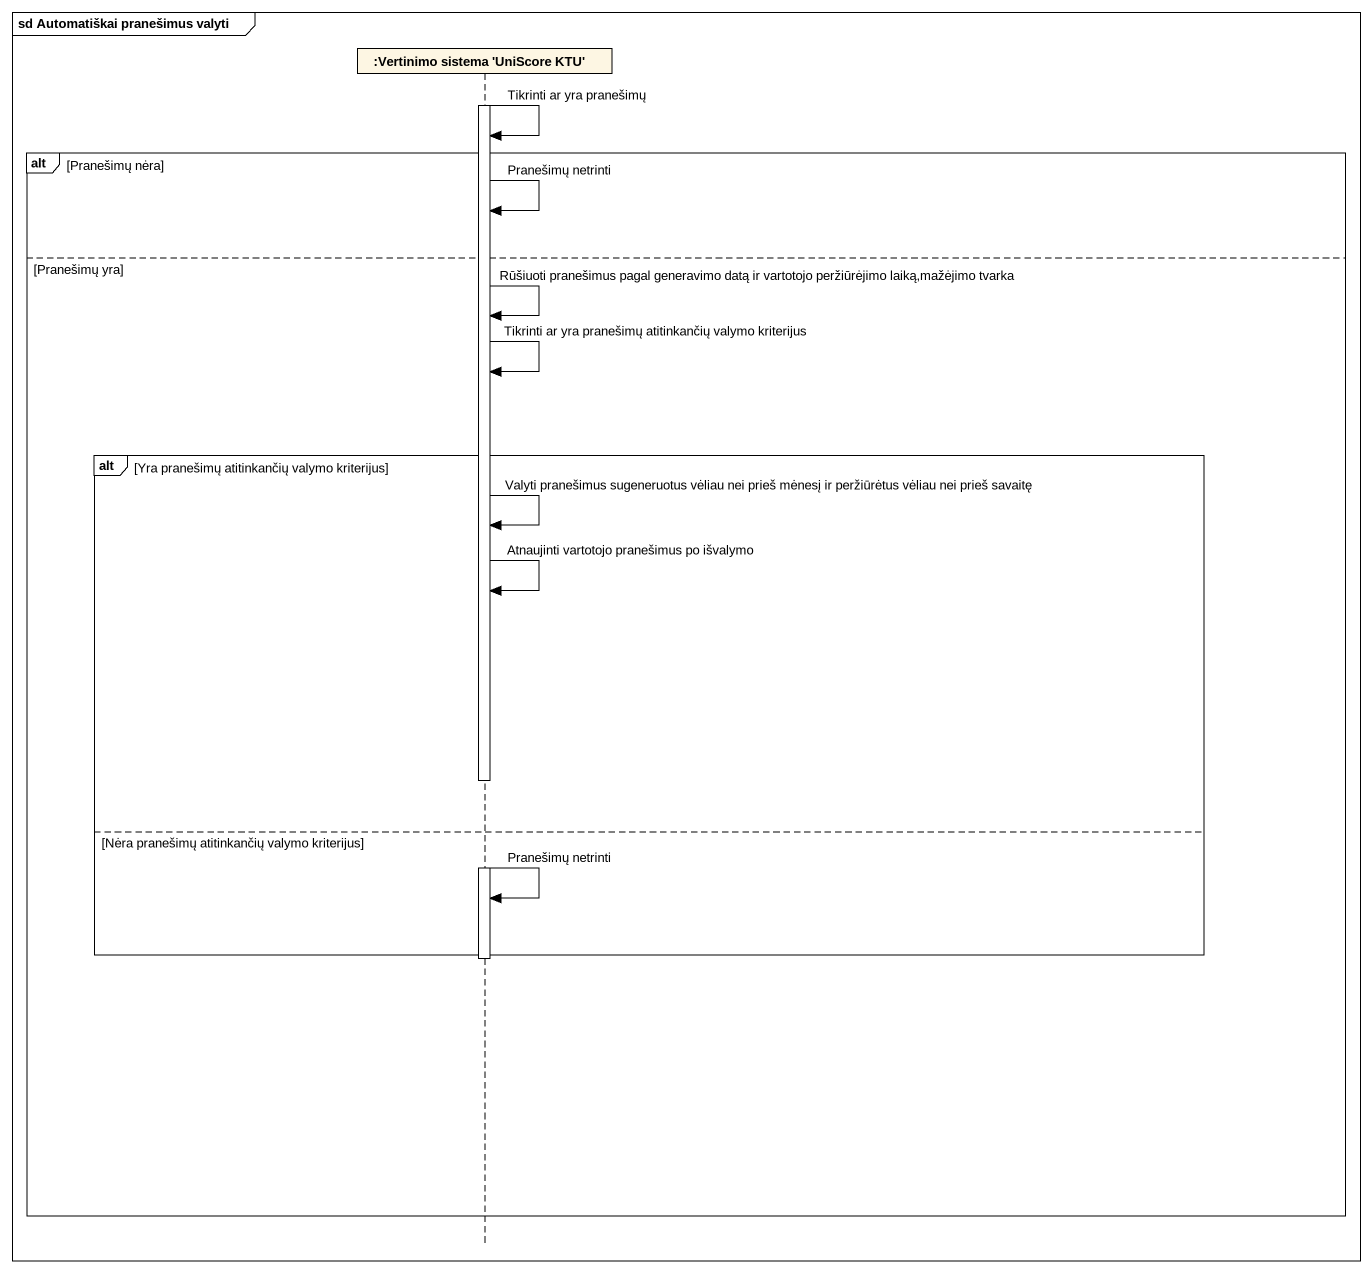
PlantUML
@startuml
mainframe sd Automatiškai pranešimus valyti
hide footbox
participant ":Vertinimo sistema 'UniScore KTU'" as Vertinimo_sistema_UniScore

activate Vertinimo_sistema_UniScore
Vertinimo_sistema_UniScore -> Vertinimo_sistema_UniScore : Tikrinti ar yra pranešimų
alt Pranešimų nėra
  Vertinimo_sistema_UniScore -> Vertinimo_sistema_UniScore : Pranešimų netrinti
else Pranešimų yra
  Vertinimo_sistema_UniScore -> Vertinimo_sistema_UniScore : Rūšiuoti pranešimus pagal generavimo datą ir vartotojo peržiūrėjimo laiką,mažėjimo tvarka
  Vertinimo_sistema_UniScore -> Vertinimo_sistema_UniScore : Tikrinti ar yra pranešimų atitinkančių valymo kriterijus
  alt Yra pranešimų atitinkančių valymo kriterijus
    Vertinimo_sistema_UniScore -> Vertinimo_sistema_UniScore : Valyti pranešimus sugeneruotus vėliau nei prieš mėnesį ir peržiūrėtus vėliau nei prieš savaitę
    Vertinimo_sistema_UniScore -> Vertinimo_sistema_UniScore : Atnaujinti vartotojo pranešimus po išvalymo
  else Nėra pranešimų atitinkančių valymo kriterijus
    Vertinimo_sistema_UniScore -> Vertinimo_sistema_UniScore : Pranešimų netrinti
  end
  deactivate Vertinimo_sistema_UniScore
end
@enduml
